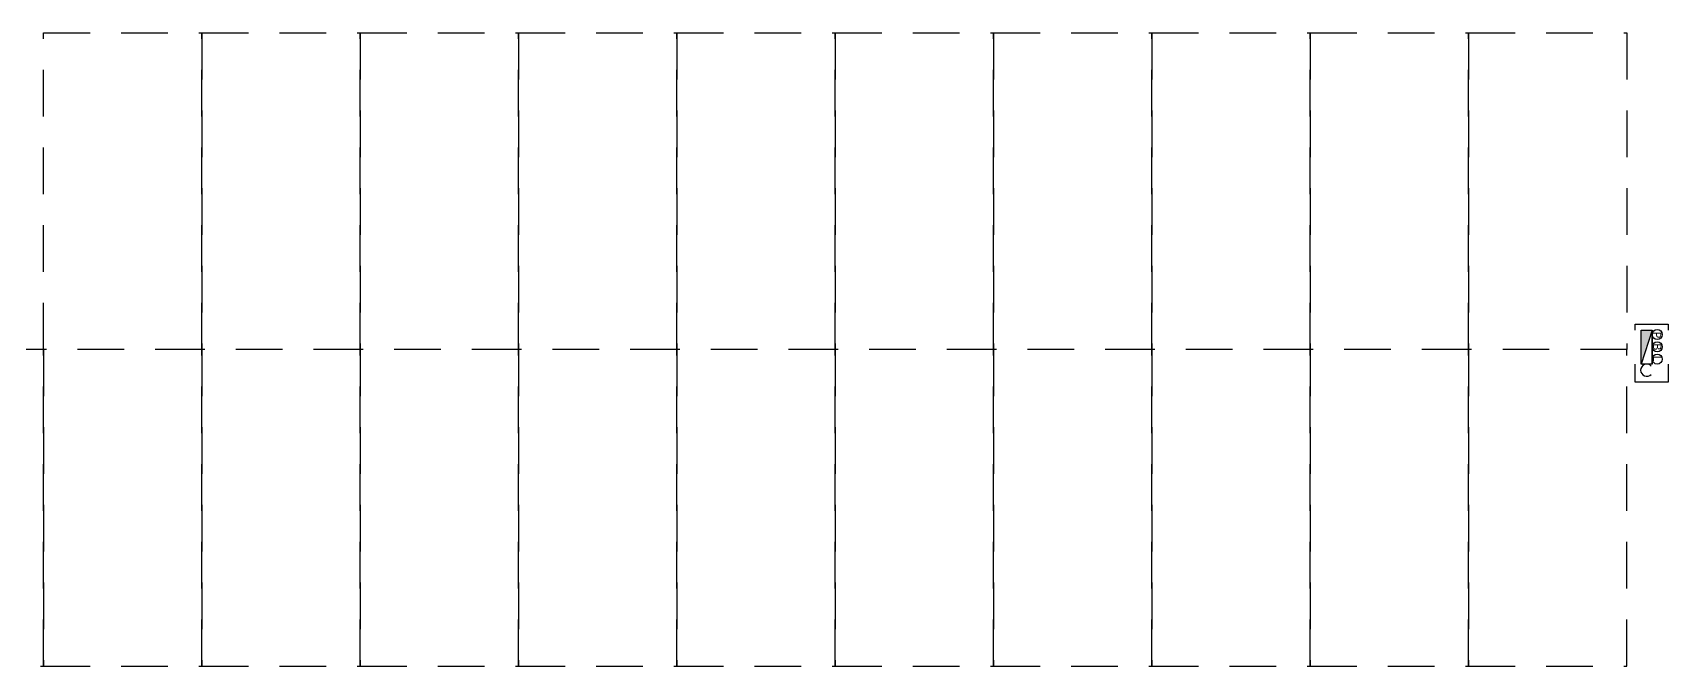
# Model space of a CAD drawing. Header units: millimetres. Extents: x 3775 to 244986, y 1861 to 55808.
# Drawn here: x 78665 to 79367, y 24489 to 24761 of the extents above; entities that cross this region are included whole.
import ezdxf
from ezdxf.enums import TextEntityAlignment as Align

# ---------------------------------------------------------------- set-up
doc = ezdxf.new("R2010")
doc.units = ezdxf.units.MM
doc.header["$LTSCALE"] = 100
doc.header["$MEASUREMENT"] = 0
doc.linetypes.add('-HID', pattern=[2.5, 1.5, -1])
doc.linetypes.add('HIDDEN', pattern=[2, 1, -1])
doc.layers.get('0').update_dxf_attribs({"linetype": 'CONTINUOUS'})
doc.layers.add('ELE9', color=9, linetype='CONTINUOUS')
doc.layers.add('IHC', color=3, linetype='CONTINUOUS')
doc.styles.add('MAP_맑은고딕', font='malgun_0.ttf')

# ---------------------------------------------------------------- blocks, each defined once
blk = doc.blocks.new('소화전(H)')
at = {"layer": 'IHC'}
h = blk.add_hatch(color=3, dxfattribs=at)
h.dxf.hatch_style = 1
h.paths.add_polyline_path([(-2.78, 0), (2.78, -1.8), (2.78, 0)])
at = {"linetype": 'HIDDEN', "ltscale": 0.2}
for points in [[(-2.78, -4.44), (-5.75, -4.44), (-5.75, 1), (-2.78, 1)], [(2.78, 1), (3.78, 1), (3.78, -4.44), (2.78, -4.44)]]:
    blk.add_lwpolyline(points, dxfattribs=at)
at = {"layer": 'IHC', "color": 3}
for p, q in [((2.78, -1.8), (-2.78, 0)), ((-2.78, -1.8), (2.78, -1.8))]:
    blk.add_line(p, q, dxfattribs=at)
blk.add_lwpolyline([(2.78, -1.8), (-2.78, -1.8), (-2.78, 0), (2.78, 0)], close=True, dxfattribs=at)
for centre in [(-1.95, -2.63), (0.05, -2.63), (2.08, -2.63)]:
    blk.add_circle(centre, 0.83, dxfattribs=at)
blk.add_arc((-3.78, -0.9), 1, 313.176, 226.824, dxfattribs=at)
at = {"layer": 'IHC', "color": 2, "style": 'MAP_맑은고딕'}
for s, p in [('L', (-1.84, -2.62)), ('B', (0.06, -2.62)), ('P', (2, -2.58))]:
    blk.add_text(s, height=1.38, rotation=180, dxfattribs=at).set_placement(p, align=Align.MIDDLE_CENTER)
blk = doc.blocks.new('A$C5041cb64')
at = {"xscale": 100.0000000000001, "yscale": 100.0000000000001, "zscale": 100.0000000000001, "rotation": 90}
blk.add_blockref('소화전(H)', (-325923, 134460), dxfattribs=at)
blk = doc.blocks.new('KEY PLAN_계단실G')
at = {"layer": 'ELE9', "color": 253, "linetype": '-HID', "ltscale": 0.1}
for points in [[(-1127.98, -732.06), (-1077.02, -732.06), (-1077.02, -833.98), (-1127.98, -833.98)], [(-1077.02, -732.06), (-1026.06, -732.06), (-1026.06, -833.98), (-1077.02, -833.98)], [(-1026.06, -732.06), (-975.1, -732.06), (-975.1, -833.98), (-1026.06, -833.98)], [(-975.1, -732.06), (-924.14, -732.06), (-924.14, -833.98), (-975.1, -833.98)], [(-924.14, -732.06), (-873.18, -732.06), (-873.18, -833.98), (-924.14, -833.98)], [(-873.18, -732.06), (-822.22, -732.06), (-822.22, -833.98), (-873.18, -833.98)], [(-822.22, -732.06), (-771.26, -732.06), (-771.26, -833.98), (-822.22, -833.98)], [(-771.26, -732.06), (-720.3, -732.06), (-720.3, -833.98), (-771.26, -833.98)], [(-720.3, -732.06), (-669.34, -732.06), (-669.34, -833.98), (-720.3, -833.98)], [(-669.34, -732.06), (-618.38, -732.06), (-618.38, -833.98), (-669.34, -833.98)], [(-1178.94, -935.9), (-1127.98, -935.9), (-1127.98, -833.98), (-1178.94, -833.98)], [(-1127.98, -935.9), (-1077.02, -935.9), (-1077.02, -833.98), (-1127.98, -833.98)], [(-1077.02, -935.9), (-1026.06, -935.9), (-1026.06, -833.98), (-1077.02, -833.98)], [(-1026.06, -935.9), (-975.1, -935.9), (-975.1, -833.98), (-1026.06, -833.98)], [(-975.1, -935.9), (-924.14, -935.9), (-924.14, -833.98), (-975.1, -833.98)], [(-924.14, -935.9), (-873.18, -935.9), (-873.18, -833.98), (-924.14, -833.98)], [(-873.18, -935.9), (-822.22, -935.9), (-822.22, -833.98), (-873.18, -833.98)], [(-822.22, -935.9), (-771.26, -935.9), (-771.26, -833.98), (-822.22, -833.98)], [(-771.26, -935.9), (-720.3, -935.9), (-720.3, -833.98), (-771.26, -833.98)], [(-720.3, -935.9), (-669.34, -935.9), (-669.34, -833.98), (-720.3, -833.98)], [(-669.34, -935.9), (-618.38, -935.9), (-618.38, -833.98), (-669.34, -833.98)]]:
    blk.add_lwpolyline(points, close=True, dxfattribs=at)
at = {"color": 253, "linetype": '-HID', "ltscale": 0.1, "xscale": 0.01959999999999999, "yscale": 0.01959999999999999, "zscale": 0.01959999999999999}
blk.add_blockref('A$C5041cb64', (5774.31, -3468.65), dxfattribs=at)

msp = doc.modelspace()

# ---------------------------------------------------------------- block references
at = {"xscale": 1.333333333333333, "yscale": 1.333333333333333, "zscale": 1.333333333333333}
msp.add_blockref('KEY PLAN_계단실G', (80173.84, 25736.86), dxfattribs=at)

doc.saveas('drawing.dxf')
